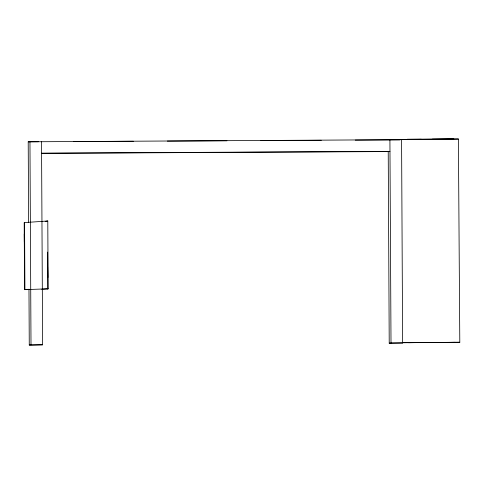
<?xml version="1.0" encoding="UTF-8"?>
<svg xmlns="http://www.w3.org/2000/svg" width="484" height="484" viewBox="0 0 484 484"><rect width="100%" height="100%" fill="white"/><g stroke="black" fill="none" stroke-linecap="round" stroke-linejoin="round"><path stroke-width="0.73" d="M41.781 289.263L48.14 288.815L47.789 220.982L24.2 222.616L24.545 289.656L29.04 289.553M47.789 220.982L45.175 221.418M24.545 289.656L48.14 288.815M28.629 222.646L28.211 141.8L401.575 139.695L402.627 342.95L389.221 343.198L388.228 151.565L389.977 151.377L41.588 153.174M41.527 141.558L42.622 344.802L29.264 345.05L28.973 289.136M389.916 139.761L391.011 343.005L389.221 343.198M402.367 342.751L459.8 342.267L458.39 139.017L451.487 139.15M29.264 345.05L42.622 344.802M423.421 342.521L408.526 342.678L422.683 342.599M440.392 342.478L455.287 342.327L441.13 342.4M432.345 139.15L453.877 138.95L407.123 139.301L421.274 139.229M458.39 139.017L399.457 139.513L422.078 139.356M402.488 342.66L459.8 342.267M28.211 141.8L38.369 141.745M73.743 141.57L133.366 141.261M167.325 141.086L226.948 140.777M260.912 140.602L321.291 140.293M355.25 140.118L399.784 139.888M41.352 153.349L388.228 151.565M391.011 343.005L402.627 342.95M47.674 252.103L47.771 277.641L47.674 267.108M24.394 257.996L24.539 277.755L24.303 233.863L24.321 241.837M47.674 270.278L47.771 289.123M29.954 141.612L31.006 344.862M24.569 222.313L24.914 289.353"/></g></svg>
